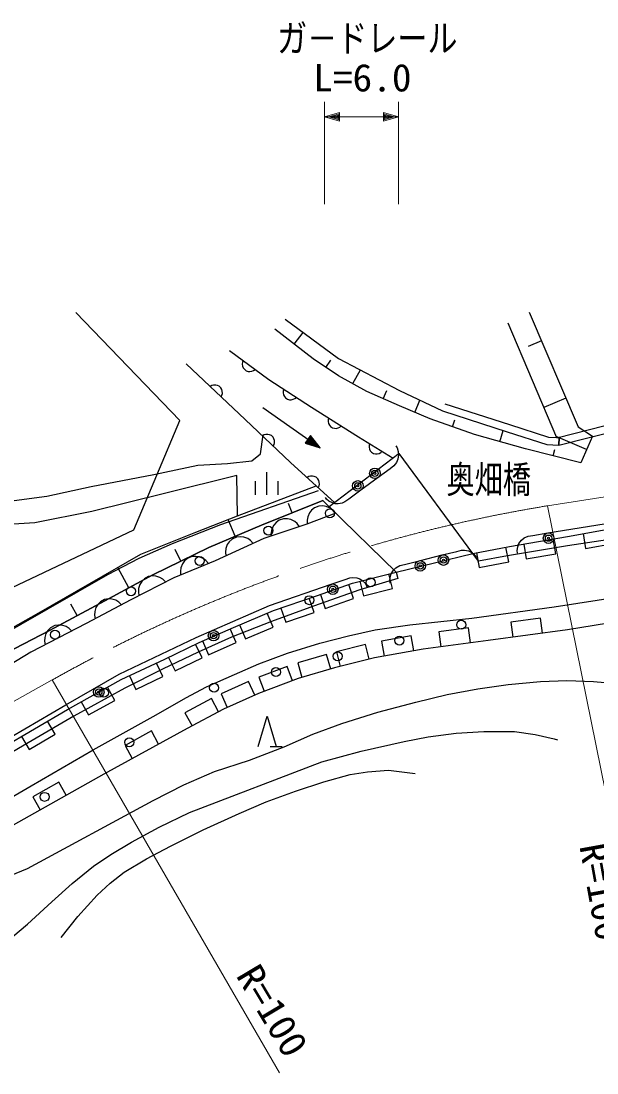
# Model space of a CAD drawing. Units: millimetres, scale not verified. Extents: x 40000 to 680000, y 20000 to 380000.
# Drawn here: x 117715 to 156038, y 265364 to 335397 of the extents above; entities that cross this region are included whole.
import ezdxf
from ezdxf.enums import TextEntityAlignment as Align

# ---------------------------------------------------------------- set-up
doc = ezdxf.new("R2010")
doc.units = ezdxf.units.MM
doc.header["$LTSCALE"] = 1000
doc.linetypes.add('CHAIN', pattern=[18.5, 12, -1.5, 3.5, -1.5])
for name, color, linetype, lineweight in [('M-BGD', 7, 'Continuous', 25), ('M-BMK', 2, 'CHAIN', 13), ('M-STR-HTXT', 7, 'Continuous', 13), ('M-STR-STR1', 1, 'Continuous', 25)]:
    doc.layers.add(name, color=color, linetype=linetype, lineweight=lineweight)
doc.layers.add('M-BMK-HTXT', color=7, linetype='Continuous')
doc.styles.add('ＭＳ ゴシック', font='')
doc.styles.get('ＭＳ ゴシック').set_extended_font_data('MS Gothic')

msp = doc.modelspace()

# ---------------------------------------------------------------- linework, layer by layer
at = {"layer": 'M-BGD'}
for p, q in [((151529, 316021), (154779, 308374)), ((135280, 315543), (138848, 312930)), ((153374, 307645), (150127, 315288)), ((137160, 312898), (134611, 314874)), ((135885, 313886), (136485, 314660)), ((152342, 314109), (151471, 313739)), ((131583, 313469), (134196, 311528)), ((132629, 308877), (128709, 312573)), ((132449, 312677), (132438, 312560)), ((132438, 312560), (132458, 312421)), ((132488, 312797), (132449, 312677)), ((132458, 312421), (132503, 312313)), ((138848, 311783), (137160, 312898)), ((138004, 312341), (138327, 312829)), ((138848, 312930), (142895, 310795)), ((132503, 312313), (132575, 312209)), ((132575, 312209), (132704, 312114)), ((132704, 312114), (132824, 312074)), ((132824, 312074), (132940, 312063)), ((132940, 312063), (133080, 312083)), ((133080, 312083), (133188, 312128)), ((133188, 312128), (133291, 312200)), ((140728, 310732), (138848, 311783)), ((139788, 311257), (140297, 312166)), ((130416, 311128), (130305, 311068)), ((130528, 311160), (130416, 311128)), ((130670, 311164), (130528, 311160)), ((130784, 311139), (130670, 311164)), ((130899, 311086), (130784, 311139)), ((131015, 310976), (130899, 311086)), ((131075, 310865), (131015, 310976)), ((134196, 311528), (137034, 309699)), ((131032, 310382), (131086, 310497)), ((131106, 310752), (131075, 310865)), ((131086, 310497), (131111, 310611)), ((131111, 310611), (131106, 310752)), ((135163, 310762), (135160, 310645)), ((135160, 310645), (135190, 310507)), ((135195, 310884), (135163, 310762)), ((135190, 310507), (135241, 310402)), ((135241, 310402), (135320, 310304)), ((135320, 310304), (135455, 310217)), ((135832, 310212), (135937, 310263)), ((135937, 310263), (136035, 310342)), ((142895, 309776), (140728, 310732)), ((141812, 310254), (142051, 310796)), ((142895, 310795), (145769, 309437)), ((153967, 310286), (152514, 309668)), ((153374, 307645), (163755, 310290)), ((133805, 309664), (137619, 306977)), ((135455, 310217), (135577, 310186)), ((135577, 310186), (135694, 310182)), ((135694, 310182), (135832, 310212)), ((137034, 309699), (140170, 307720)), ((144934, 308916), (142895, 309776)), ((143914, 309346), (144255, 310153)), ((145922, 309913), (150217, 308532)), ((153497, 307160), (163878, 309805)), ((135652, 306003), (132629, 308877)), ((138149, 308853), (138146, 308737)), ((138179, 308976), (138149, 308853)), ((147897, 307864), (144934, 308916)), ((145769, 309437), (150062, 308056)), ((145769, 309437), (150062, 308056)), ((138146, 308737), (138177, 308599)), ((138177, 308599), (138230, 308495)), ((138230, 308495), (138310, 308397)), ((138310, 308397), (138445, 308311)), ((138445, 308311), (138568, 308281)), ((138568, 308281), (138685, 308279)), ((138685, 308279), (138823, 308310)), ((138823, 308310), (138927, 308362)), ((138927, 308362), (139024, 308443)), ((146415, 308390), (146576, 308842)), ((150217, 308532), (152804, 307694)), ((154779, 308374), (155735, 307769)), ((133648, 306579), (133823, 307849)), ((133890, 307844), (133778, 307785)), ((134002, 307875), (133890, 307844)), ((134144, 307879), (134002, 307875)), ((134257, 307853), (134144, 307879)), ((134372, 307800), (134257, 307853)), ((134488, 307689), (134372, 307800)), ((134547, 307578), (134488, 307689)), ((134578, 307465), (134547, 307578)), ((134582, 307324), (134578, 307465)), ((136986, 307814), (136618, 307291)), ((136984, 307742), (136685, 307317)), ((136983, 307670), (136752, 307343)), ((136981, 307598), (136819, 307369)), ((136979, 307526), (136887, 307395)), ((136977, 307454), (136954, 307421)), ((137096, 307345), (136977, 307454)), ((137227, 307253), (136979, 307526)), ((137325, 307184), (136981, 307598)), ((137423, 307115), (136983, 307670)), ((137521, 307046), (136984, 307742)), ((137619, 306977), (136986, 307814)), ((140170, 307720), (142482, 306304)), ((151274, 306908), (147897, 307864)), ((149586, 307386), (149799, 308141)), ((150062, 308056), (152713, 307197)), ((150062, 308056), (152713, 307197)), ((152804, 307694), (153521, 307660)), ((155353, 306877), (153332, 307742)), ((153521, 307660), (153374, 307645)), ((153521, 307660), (153497, 307160)), ((153497, 307160), (153521, 307660)), ((155735, 307769), (154970, 305984)), ((134503, 307096), (134557, 307210)), ((134557, 307210), (134582, 307324)), ((136618, 307291), (137619, 306977)), ((136685, 307317), (137521, 307046)), ((136752, 307343), (137423, 307115)), ((136819, 307369), (137325, 307184)), ((136887, 307395), (137227, 307253)), ((136954, 307421), (137096, 307345)), ((140871, 307150), (140870, 307033)), ((140870, 307033), (140903, 306896)), ((140899, 307273), (140871, 307150)), ((140903, 306896), (140957, 306793)), ((140957, 306793), (141038, 306696)), ((141655, 306670), (141752, 306751)), ((142647, 307112), (142742, 306984)), ((142742, 306984), (142820, 306743)), ((154970, 305984), (151274, 306908)), ((152713, 307197), (153497, 307160)), ((152713, 307197), (153497, 307160)), ((153122, 306446), (153231, 306880)), ((131453, 305947), (133070, 306118)), ((133070, 306118), (133648, 306579)), ((142878, 306608), (138229, 303049)), ((141038, 306696), (141175, 306612)), ((141175, 306612), (141298, 306584)), ((141298, 306584), (141415, 306583)), ((141415, 306583), (141552, 306616)), ((141552, 306616), (141655, 306670)), ((142799, 306231), (142710, 306016)), ((142842, 306511), (142799, 306231)), ((142820, 306743), (142842, 306511)), ((126544, 305202), (129490, 305834)), ((129490, 305834), (131453, 305947)), ((134047, 305364), (134047, 303864)), ((138594, 303328), (135652, 306003)), ((142274, 305595), (141469, 305002)), ((142532, 305785), (142274, 305595)), ((142710, 306016), (142532, 305785)), ((122386, 304399), (126544, 305202)), ((132079, 305145), (127348, 303968)), ((132113, 302448), (132079, 305145)), ((133297, 304764), (133297, 303864)), ((134797, 304764), (134797, 303864)), ((136863, 305064), (136753, 305002)), ((136975, 305097), (136863, 305064)), ((137116, 305104), (136975, 305097)), ((137231, 305081), (137116, 305104)), ((137346, 305030), (137231, 305081)), ((137465, 304922), (137346, 305030)), ((137527, 304812), (137465, 304922)), ((137560, 304700), (137527, 304812)), ((137567, 304559), (137560, 304700)), ((141469, 305002), (140335, 304166)), ((119441, 303767), (122386, 304399)), ((127348, 303968), (122432, 302755)), ((132113, 302448), (137347, 304462)), ((137493, 304329), (137544, 304445)), ((137544, 304445), (137567, 304559)), ((140335, 304166), (139530, 303573)), ((117247, 303481), (119441, 303767)), ((133712, 301832), (137793, 303473)), ((137793, 303473), (133712, 301832)), ((135752, 302652), (135502, 303274)), ((137793, 303473), (138653, 302636)), ((138041, 303570), (137970, 303666)), ((138192, 303432), (138041, 303570)), ((138431, 303310), (138192, 303432)), ((138623, 303253), (138431, 303310)), ((138823, 303251), (138623, 303253)), ((139087, 303297), (138823, 303251)), ((139272, 303383), (139087, 303297)), ((139530, 303573), (139272, 303383)), ((152762, 301315), (167731, 303707)), ((122432, 302755), (118625, 301984)), ((138653, 302636), (136736, 301895)), ((136904, 302647), (136790, 302388)), ((137047, 302831), (136904, 302647)), ((137242, 302992), (137047, 302831)), ((137541, 303107), (137242, 302992)), ((137793, 303119), (137541, 303107)), ((138023, 303079), (137793, 303119)), ((138282, 302965), (138023, 303079)), ((138466, 302822), (138282, 302965)), ((138627, 302627), (138466, 302822)), ((118625, 301984), (115410, 301803)), ((129340, 301379), (132113, 302448)), ((131959, 301093), (131489, 302207)), ((136736, 301895), (133870, 300940)), ((134683, 302012), (134532, 301835)), ((134886, 302164), (134683, 302012)), ((135189, 302265), (134886, 302164)), ((135442, 302265), (135189, 302265)), ((135670, 302215), (135442, 302265)), ((135923, 302088), (135670, 302215)), ((136100, 301936), (135923, 302088)), ((136252, 301734), (136100, 301936)), ((136790, 302388), (136750, 302158)), ((136750, 302158), (136762, 301905)), ((125680, 299906), (129340, 301379)), ((130207, 300354), (133712, 301832)), ((133712, 301832), (130207, 300354)), ((134405, 301582), (134354, 301355)), ((134354, 301355), (134354, 301102)), ((134532, 301835), (134405, 301582)), ((151458, 301107), (151774, 301157)), ((151774, 301157), (152762, 301315)), ((154078, 301086), (158114, 301803)), ((155111, 301270), (155286, 300285)), ((133870, 300940), (130637, 299470)), ((131442, 300540), (131343, 300275)), ((131575, 300732), (131442, 300540)), ((131760, 300904), (131575, 300732)), ((132052, 301036), (131760, 300904)), ((132303, 301063), (132052, 301036)), ((132535, 301036), (132303, 301063)), ((132800, 300937), (132535, 301036)), ((132992, 300804), (132800, 300937)), ((133164, 300619), (132992, 300804)), ((154078, 300458), (150087, 299785)), ((150221, 300413), (154078, 301086)), ((150763, 300388), (150850, 300604)), ((150850, 300604), (151016, 300834)), ((151016, 300834), (151194, 300984)), ((151165, 300578), (151336, 299593)), ((151194, 300984), (151458, 301107)), ((153307, 299936), (153135, 300921)), ((158562, 301131), (154078, 300458)), ((155286, 300285), (157255, 300635)), ((118907, 295997), (125680, 299906)), ((126491, 298538), (130207, 300354)), ((130207, 300354), (126491, 298538)), ((128349, 299446), (127973, 300215)), ((129338, 299756), (129086, 299738)), ((129569, 299722), (129338, 299756)), ((131343, 300275), (131317, 300043)), ((131317, 300043), (131343, 299791)), ((142688, 298708), (147786, 299949)), ((144197, 299463), (145740, 299849)), ((145740, 299849), (146710, 300091)), ((146710, 300091), (147020, 300169)), ((147020, 300169), (147224, 300179)), ((147224, 300179), (147486, 300121)), ((147486, 300121), (147670, 300043)), ((147670, 300043), (147826, 299917)), ((147786, 299949), (150221, 300413)), ((148159, 299427), (147786, 299949)), ((147826, 299917), (148000, 299713)), ((148021, 299994), (148208, 299012)), ((150087, 299785), (148159, 299427)), ((150173, 299386), (149986, 300368)), ((150722, 300138), (150763, 300388)), ((150747, 299980), (150722, 300138)), ((151336, 299593), (153307, 299936)), ((130637, 299470), (127881, 298331)), ((128460, 299263), (128351, 299002)), ((128599, 299450), (128460, 299263)), ((128790, 299616), (128599, 299450)), ((129086, 299738), (128790, 299616)), ((129830, 299613), (129569, 299722)), ((130017, 299474), (129830, 299613)), ((130183, 299283), (130017, 299474)), ((142664, 298997), (142916, 299143)), ((142916, 299143), (143226, 299221)), ((143226, 299221), (144197, 299463)), ((148000, 299713), (148088, 299529)), ((148088, 299529), (148117, 299412)), ((148208, 299012), (150173, 299386)), ((123281, 296807), (126491, 298538)), ((126491, 298538), (123281, 296807)), ((124886, 297672), (124156, 299026)), ((126207, 298417), (125922, 298271)), ((126457, 298455), (126207, 298417)), ((126690, 298440), (126457, 298455)), ((126959, 298353), (126690, 298440)), ((127157, 298230), (126959, 298353)), ((128351, 299002), (128317, 298771)), ((128317, 298771), (128335, 298519)), ((139594, 298331), (139796, 298359)), ((139763, 297976), (142688, 298708)), ((139796, 298359), (140063, 298324)), ((142438, 297614), (142195, 298584)), ((142266, 298115), (142285, 298367)), ((142285, 298367), (142353, 298590)), ((142353, 298590), (142499, 298833)), ((142499, 298833), (142664, 298997)), ((142688, 298708), (142792, 298290)), ((127881, 298331), (125015, 296862)), ((125622, 297892), (125535, 297623)), ((125745, 298090), (125622, 297892)), ((125922, 298271), (125745, 298090)), ((127338, 298053), (127157, 298230)), ((134250, 296481), (138347, 297899)), ((137386, 297140), (139763, 297976)), ((138347, 297899), (139292, 298226)), ((139292, 298226), (139594, 298331)), ((139849, 296947), (139518, 297890)), ((140063, 298324), (140253, 298263)), ((140253, 298263), (140419, 298151)), ((140255, 298099), (140498, 297129)), ((142792, 298290), (140259, 297532)), ((140419, 298151), (140611, 297963)), ((140611, 297963), (140714, 297787)), ((140714, 297787), (140753, 297674)), ((142305, 297959), (142266, 298115)), ((125535, 297623), (125520, 297390)), ((125520, 297390), (125558, 297140)), ((134513, 296148), (137386, 297140)), ((137221, 296025), (136895, 296971)), ((140259, 297532), (137177, 296435)), ((137631, 297227), (137963, 296283)), ((137963, 296283), (139849, 296947)), ((140498, 297129), (142438, 297614)), ((153200, 296405), (158215, 297189)), ((119608, 294822), (123281, 296807)), ((123281, 296807), (119608, 294822)), ((121444, 295814), (121037, 296568)), ((125015, 296862), (122039, 295282)), ((122697, 296356), (122614, 296085)), ((122817, 296555), (122697, 296356)), ((122992, 296739), (122817, 296555)), ((123274, 296889), (122992, 296739)), ((123524, 296930), (123274, 296889)), ((123757, 296918), (123524, 296930)), ((124027, 296835), (123757, 296918)), ((124227, 296715), (124027, 296835)), ((124410, 296541), (124227, 296715)), ((129364, 294354), (134250, 296481)), ((137177, 296435), (134382, 295417)), ((135004, 296318), (135331, 295372)), ((147715, 295648), (153200, 296405)), ((162838, 296301), (154068, 294864)), ((114063, 293268), (118907, 295997)), ((122614, 296085), (122602, 295852)), ((122602, 295852), (122644, 295603)), ((131849, 295025), (134513, 296148)), ((134491, 295053), (134102, 295975)), ((135331, 295372), (137221, 296025)), ((143588, 295204), (147715, 295648)), ((152289, 295635), (150307, 295370)), ((152422, 294644), (152289, 295635)), ((122039, 295282), (118365, 293371)), ((119672, 294998), (119496, 294816)), ((119956, 295145), (119672, 294998)), ((120206, 295185), (119956, 295145)), ((120439, 295171), (120206, 295185)), ((120708, 295086), (120439, 295171)), ((120907, 294964), (120708, 295086)), ((121089, 294788), (120907, 294964)), ((129576, 294032), (131849, 295025)), ((132029, 294012), (131629, 294929)), ((134382, 295417), (131718, 294372)), ((132259, 295198), (132648, 294276)), ((132648, 294276), (134491, 295053)), ((139502, 294472), (141278, 294864)), ((141278, 294864), (143588, 295204)), ((147497, 294995), (145514, 294731)), ((147629, 294004), (147497, 294995)), ((154068, 294864), (148792, 294159)), ((150307, 295370), (150439, 294379)), ((115765, 292837), (119608, 294822)), ((119608, 294822), (115765, 292837)), ((119289, 294348), (119275, 294115)), ((119374, 294617), (119289, 294348)), ((119496, 294816), (119374, 294617)), ((124243, 291911), (129364, 294354)), ((131718, 294372), (129498, 293379)), ((137595, 293976), (139502, 294472)), ((143673, 294456), (141704, 294107)), ((143848, 293472), (143673, 294456)), ((148792, 294159), (144483, 293584)), ((145514, 294731), (145646, 293740)), ((119275, 294115), (119314, 293865)), ((127278, 292909), (129576, 294032)), ((129765, 293011), (129326, 293910)), ((129796, 294128), (130196, 293212)), ((130196, 293212), (132029, 294012)), ((135453, 293323), (137595, 293976)), ((140634, 293886), (138696, 293392)), ((140881, 292917), (140634, 293886)), ((144483, 293584), (141244, 293010)), ((141704, 294107), (141879, 293122)), ((118365, 293371), (115175, 291439)), ((124379, 291551), (127278, 292909)), ((129498, 293379), (127121, 292256)), ((127529, 293032), (127968, 292133)), ((127968, 292133), (129765, 293011)), ((133547, 292592), (135453, 293323)), ((138047, 293217), (136126, 292660)), ((138326, 292257), (138047, 293217)), ((141244, 293010), (138580, 292331)), ((138696, 293392), (138943, 292423)), ((127121, 292256), (124614, 290976)), ((127158, 291749), (126734, 292654)), ((131927, 291887), (133547, 292592)), ((135416, 292417), (133544, 291713)), ((135768, 291481), (135416, 292417)), ((136126, 292660), (136405, 291699)), ((138580, 292331), (136151, 291626)), ((120697, 289862), (124243, 291911)), ((120800, 289569), (124379, 291551)), ((124923, 291806), (125347, 290900)), ((125347, 290900), (127158, 291749)), ((130047, 291077), (131927, 291887)), ((132853, 291433), (131029, 290613)), ((133263, 290521), (132853, 291433)), ((136151, 291626), (133513, 290633)), ((133544, 291713), (133896, 290777)), ((124614, 290976), (121218, 289122)), ((123949, 290170), (123464, 291045)), ((128689, 290346), (130047, 291077)), ((121714, 290076), (122199, 289201)), ((122199, 289201), (123949, 290170)), ((126704, 289196), (128689, 290346)), ((130384, 290292), (128620, 289349)), ((130856, 289410), (130384, 290292)), ((131029, 290613), (131439, 289701)), ((133513, 290633), (131188, 289588)), ((112817, 285292), (120697, 289862)), ((116412, 286984), (120800, 289569)), ((128620, 289349), (129092, 288467)), ((131188, 289588), (128759, 288289)), ((121218, 289122), (118450, 287503)), ((119975, 287923), (119467, 288784)), ((122524, 286872), (126704, 289196)), ((133499, 287107), (134099, 289107)), ((134099, 289107), (134699, 287107)), ((118252, 286907), (119975, 287923)), ((128759, 288289), (123222, 285260)), ((126387, 288132), (124633, 287172)), ((126867, 287255), (126387, 288132)), ((118450, 287503), (114480, 285178)), ((117744, 287769), (118252, 286907)), ((124633, 287172), (125113, 286295)), ((118397, 284469), (122524, 286872)), ((134299, 287107), (135099, 287107)), ((123222, 285260), (116483, 281472)), ((114140, 282040), (118397, 284469)), ((120234, 284728), (118491, 283748)), ((120724, 283856), (120234, 284728)), ((118491, 283748), (118981, 282876))]:
    msp.add_line(p, q, dxfattribs=at)
for points in [[(66740, 289365), (75970, 284307), (90106, 287768), (109425, 294043), (125229, 301532), (128275, 308810), (121365, 315991)], [(74942, 281235), (84028, 283006), (93032, 285474), (100283, 287414), (107830, 290327), (113751, 292983), (123497, 298555), (125577, 299634), (127801, 300612), (131020, 301877), (137505, 304140)], [(115859, 278049), (118139, 278973), (126507, 283507), (128557, 284540), (130589, 285438), (132916, 286195), (135214, 287068), (137128, 287911), (139055, 288640), (141462, 289381), (143982, 290046), (146068, 290552), (148115, 290944), (150132, 291228), (152281, 291422), (154045, 291483), (155805, 291432), (157573, 291266)], [(116750, 274103), (118144, 275262), (119761, 276752), (121114, 277984), (122542, 279131), (123687, 279915), (125067, 280724), (126900, 281729), (128917, 282705), (137734, 286084), (140343, 286781), (143203, 287437), (144808, 287750), (146679, 287997), (148522, 288108), (150544, 288104), (151929, 287894), (153191, 287605), (153424, 287548)], [(120374, 274372), (121500, 275778), (122790, 277201), (123645, 278009), (124575, 278724), (126058, 279615), (127651, 280453), (129832, 281553), (132224, 282637), (134037, 283415), (135984, 284131), (137865, 284753), (139627, 285232), (140765, 285417), (142162, 285518), (143931, 285294)]]:
    msp.add_lwpolyline(points, dxfattribs=at)
for centre, radius in [((141261, 305284), 350), ((141261, 305284), 210), ((141261, 305284), 70), ((140127, 304448), 350), ((140127, 304448), 210), ((140127, 304448), 70), ((138264, 302626), 300), ((134180, 301477), 300), ((152817, 300969), 350), ((152817, 300969), 210), ((152817, 300969), 70), ((129607, 299456), 300), ((145825, 299509), 350), ((144281, 299124), 350), ((144281, 299124), 210), ((144281, 299124), 70), ((145825, 299509), 210), ((145825, 299509), 70), ((125033, 297436), 300), ((138461, 297569), 350), ((138461, 297569), 210), ((140977, 298019), 300), ((136901, 296840), 300), ((138461, 297569), 70), ((119971, 294543), 300), ((147004, 295203), 300), ((130523, 294476), 350), ((130523, 294476), 210), ((130523, 294476), 70), ((142894, 294154), 300), ((138783, 293104), 300), ((134672, 292055), 300), ((122887, 290724), 350), ((122887, 290724), 210), ((122887, 290724), 70), ((123227, 290675), 300), ((130561, 291006), 300), ((124919, 287377), 300), ((119278, 283747), 300)]:
    msp.add_circle(centre, radius, dxfattribs=at)
at = {"layer": 'M-BMK'}
for p, q in [((152739, 303122), (162800, 304714)), ((112956, 287705), (119795, 291526))]:
    msp.add_line(p, q, dxfattribs=at)
msp.add_arc((168961, 204447), 100000, 99.33563, 119.44916, dxfattribs=at)
at = {"layer": 'M-STR-HTXT'}
for p, q in [((137914, 323195), (137914, 330019)), ((142824, 330019), (142824, 323195)), ((137914, 329019), (138914, 329299)), ((138194, 329019), (138874, 329219)), ((138874, 329219), (138874, 328819)), ((138914, 329299), (138914, 328739)), ((141824, 328739), (141824, 329299)), ((141824, 329299), (142824, 329019)), ((141864, 328819), (141864, 329219)), ((141864, 329219), (142544, 329019)), ((138914, 328739), (137914, 329019)), ((137914, 329019), (142824, 329019)), ((138874, 328819), (138194, 329019)), ((138354, 329019), (138834, 329139)), ((138834, 328899), (138354, 329019)), ((138594, 329019), (138794, 329059)), ((138794, 328979), (138594, 329019)), ((138794, 329059), (138794, 328979)), ((138834, 329139), (138834, 328899)), ((142824, 329019), (141824, 328739)), ((142544, 329019), (141864, 328819)), ((141904, 328899), (141904, 329139)), ((141904, 329139), (142384, 329019)), ((142384, 329019), (141904, 328899)), ((141944, 328979), (141944, 329059)), ((141944, 329059), (142144, 329019)), ((142144, 329019), (141944, 328979)), ((158696, 273709), (152739, 303122)), ((119795, 291526), (134909, 265364))]:
    msp.add_line(p, q, dxfattribs=at)
at = {"layer": 'M-STR-STR1'}
for p, q in [((147786, 299949), (142878, 306608)), ((138229, 303049), (142688, 298708))]:
    msp.add_line(p, q, dxfattribs=at)

# ---------------------------------------------------------------- texts
at = {"layer": 'M-BMK-HTXT', "style": 'ＭＳ ゴシック', "width": 0.75}
msp.add_text('奥畑橋', height=1833, dxfattribs=at).set_placement((146026, 303414), align=Align.BOTTOM_LEFT)
at = {"layer": 'M-STR-HTXT', "style": 'ＭＳ ゴシック'}
for s, width, p in [('ガ－ドレール', 0.8, (134757, 332787)), ('L=6.0', 1.05, (137155, 330161))]:
    msp.add_text(s, height=1833, dxfattribs=dict(at, width=width)).set_placement(p, align=Align.BOTTOM_LEFT)
at = {"layer": 'M-STR-HTXT', "style": 'ＭＳ ゴシック', "width": 1.05}
for rotation, p in [(280.3, (154323, 280389)), (300.8, (131506, 271573))]:
    msp.add_text('R=100', height=1833, rotation=rotation, dxfattribs=at).set_placement(p, align=Align.BOTTOM_LEFT)

doc.saveas('drawing.dxf')
